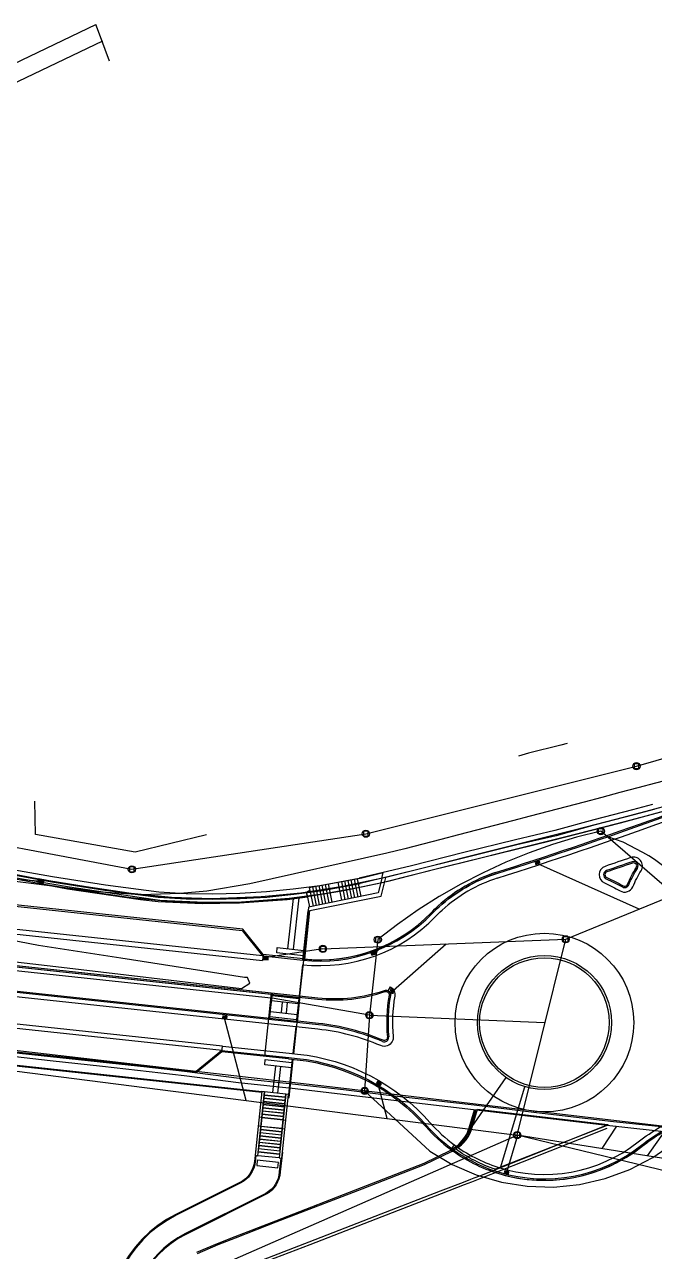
# Model space of a CAD drawing. Header units: millimetres. Extents: x 236045 to 237212, y 140405 to 140644.
# Drawn here: x 236302.3 to 236372.8, y 140506.7 to 140644 of the extents above; entities that cross this region are included whole.
import ezdxf

# ---------------------------------------------------------------- set-up
doc = ezdxf.new("R2010")
doc.units = ezdxf.units.MM
for name, color, linetype in [('G - Div 1 - Bordure 10', 3, 'Continuous'), ('G - Div 1 - Bordure 15', 30, 'Continuous'), ('G - Div 1 - Dalle podotactile', 235, 'Continuous'), ('G - Div 1 - Escalier', 6, 'Continuous'), ('G - Div 1 - FE', 5, 'Continuous'), ('G - Div 1 - FE IIE2', 4, 'Continuous'), ('G - Div 1 - Lignes darètes', 22, 'Continuous'), ('G - Div 1 - Limite revêtement', 7, 'Continuous'), ('G - Div 1 - Mur', 1, 'Continuous'), ('G - Div 1 - Rond Point', 7, 'Continuous'), ('G - Démolition', 4, 'Continuous'), ('G - Impétrants - Avaloir', 4, 'Continuous'), ('G - Impétrants - CV', 3, 'Continuous'), ('G - Impétrants - CV existante', 7, 'Continuous'), ('G - Impétrants - Egout supposé', 235, 'Continuous'), ('G - Impétrants - EP', 5, 'Continuous'), ('G - Impétrants - EU', 22, 'Continuous'), ('G - Impétrants - Gaine double 110', 6, 'Continuous'), ('G - Impétrants - Gaines simple 110', 1, 'Continuous'), ('M - Fond de plan', 252, 'Continuous'), ('M - Mur existant', 7, 'Continuous')]:
    doc.layers.add(name, color=color, linetype=linetype)

msp = doc.modelspace()

# ---------------------------------------------------------------- linework, layer by layer
at = {"layer": 'G - Div 1 - Bordure 10'}
for points in [[(236334.08, 140544.84), (236333.49, 140539.31)], [(236333.59, 140539.3), (236334.18, 140544.86)], [(236329.22, 140528.54), (236329.98, 140535.65)], [(236329.76, 140532.66), (236330.08, 140535.64)], [(236333.06, 140535.32), (236332.74, 140532.34)], [(236333.16, 140535.31), (236332.84, 140532.33)], [(236331.84, 140523.93), (236331.94, 140523.92), (236332.4, 140528.2)], [(236332.3, 140528.21), (236331.88, 140524.29)]]:
    msp.add_lwpolyline(points, dxfattribs=at)
for points in [[(236223.65, 140530.41, -0.195598), (236237.57, 140534.41), (236237.94, 140534.37), (236240.18, 140536.17), (236249.75, 140535.15), (236251.56, 140532.91), (236328.9, 140524.62)], [(236223.71, 140530.33, -0.195598), (236237.56, 140534.31), (236237.97, 140534.26), (236240.21, 140536.07), (236249.7, 140535.05), (236251.51, 140532.81), (236328.89, 140524.53)], [(236328.21, 140518.15), (236328.06, 140516.79, -0.255523), (236326.42, 140514.43), (236319.28, 140510.86, 0.349198), (236312.03, 140495.28), (236314.29, 140485.91, -0.255396), (236313.29, 140482.21)], [(236328.23, 140517.45), (236328.16, 140516.78, -0.255523), (236326.47, 140514.34), (236319.32, 140510.77, 0.349198), (236312.13, 140495.31), (236314.39, 140485.93, -0.255396), (236313.36, 140482.14)], [(236331.19, 140517.81), (236330.95, 140515.61, -0.252633), (236329.38, 140513.11), (236320.4, 140508.62, 0.349198), (236314.46, 140495.87), (236316.27, 140488.37)], [(236331.02, 140517.16), (236330.85, 140515.62, -0.252131), (236329.33, 140513.2), (236320.35, 140508.71, 0.349198), (236314.37, 140495.84), (236316.17, 140488.34, 0.937534), (236317.58, 140488.68)]]:
    msp.add_lwpolyline(points, format="xyb", dxfattribs=at)
at = {"layer": 'G - Div 1 - Bordure 15'}
for points in [[(236355.04, 140549.1, 0.018612), (236389.16, 140561.33)], [(236355.09, 140548.96, 0.020041), (236391.79, 140562.23)], [(236333.49, 140539.3, 0.231411), (236347.96, 140544.51, -0.015366), (236348.73, 140545.26, -0.106248), (236355.08, 140548.96)], [(236355.04, 140549.1, 0.106248), (236348.63, 140545.37)], [(236355.08, 140548.96, 0.106248), (236348.73, 140545.26)], [(236233.09, 140543, 0.048411), (236230.77, 140543.03, 0.015041), (236226.97, 140542.58, -0.542307), (236226.42, 140543.21, 0.066573), (236227.05, 140547.82, -0.578243), (236227.8, 140548.24, 0.024722), (236229.89, 140547.16, 0.081651), (236234.58, 140545.86), (236334.82, 140535.13)], [(236226.55, 140543.07, -0.067528), (236226.56, 140543.17, 0.066561), (236227.2, 140547.81, -0.577652), (236227.73, 140548.11, 0.024002), (236229.82, 140547.02, 0.058026), (236233.16, 140545.93, 0.023514), (236234.56, 140545.71), (236236.23, 140545.53), (236329.97, 140535.5), (236330.06, 140535.49)], [(236239.11, 140545.23), (236335.14, 140534.95, 0.108646), (236342.68, 140535.78, -0.218777), (236342.97, 140535.75, -0.218777)], [(236239.13, 140545.37), (236335.16, 140535.1, 0.108646), (236342.63, 140535.92, -0.218777), (236343.04, 140535.88, -0.218777)], [(236333.5, 140539.45, 0.231416), (236347.85, 140544.61, -0.015366), (236348.63, 140545.37)], [(236334.24, 140544.87), (236333.65, 140539.43, 0.22914), (236347.85, 140544.61, -0.015366), (236348.63, 140545.37, -0.015366)], [(236343.13, 140535.38, 0.066802), (236342.94, 140530.69, -0.568466), (236342.46, 140530.34, 0.074557), (236335.24, 140532.22), (236332.91, 140532.47)], [(236342.97, 140535.75, -0.312079), (236343.13, 140535.39, 0.066855), (236342.94, 140530.69)], [(236343.04, 140535.88, -0.312079), (236343.28, 140535.36, 0.066855), (236343.09, 140530.71)], [(236342.4, 140530.2, 0.074557), (236335.22, 140532.07)], [(236342.4, 140530.2, 0.568466), (236343.09, 140530.71)], [(236332.85, 140528.31, -0.188125), (236347.37, 140520.78, 0.056689), (236350.29, 140518.12)], [(236332.83, 140528.16, -0.188125), (236347.25, 140520.68, 0.053213), (236350.01, 140518.14, 0.053213)], [(236371.37, 140518.6, -0.033265), (236373.6, 140520.13), (236383.9, 140518.95), (236397.38, 140517.37)], [(236371.46, 140518.48, -0.03266), (236373.64, 140519.98), (236383.88, 140518.8), (236397.33, 140517.23)], [(236349.96, 140518.18, 0.087409), (236355.43, 140515.42)], [(236350.05, 140518.3, 0.087409), (236355.47, 140515.57)], [(236355.43, 140515.42, 0.24517), (236371.46, 140518.48)], [(236355.47, 140515.57, 0.24517), (236371.37, 140518.6)]]:
    msp.add_lwpolyline(points, format="xyb", dxfattribs=at)
for points in [[(236367.47, 140549.33, 0.687227), (236367.44, 140548.4, -0.028911), (236369.24, 140547.49, 0.446538), (236369.95, 140547.73, -0.034797), (236370.92, 140549.57, 0.704492), (236370.33, 140550.31, -0.001325)], [(236367.52, 140549.19, 0.687227), (236367.5, 140548.54, -0.028911), (236369.32, 140547.62, 0.446538), (236369.81, 140547.79, -0.034797), (236370.79, 140549.65, 0.704492), (236370.38, 140550.17, -0.001325)]]:
    msp.add_lwpolyline(points, format="xyb", close=True, dxfattribs=at)
for points in [[(236256.29, 140547.56), (236260.76, 140547.08), (236263.61, 140549.39), (236326.68, 140542.64), (236328.98, 140539.78)], [(236260.7, 140547.09), (236260.76, 140547.08), (236263.61, 140549.39), (236326.68, 140542.64), (236328.98, 140539.78), (236329.04, 140539.78)], [(236333.5, 140539.45), (236329.05, 140539.93), (236326.75, 140542.79), (236263.56, 140549.54), (236260.72, 140547.24)], [(236329.04, 140539.78), (236333.49, 140539.3), (236334.08, 140544.84)], [(236235.94, 140542.85), (236329.78, 140532.81)], [(236335.22, 140532.07), (236238.81, 140542.39)], [(236331.89, 140528.26), (236324.43, 140529.05), (236321.58, 140526.75), (236253.76, 140534), (236252.26, 140536.77), (236238.37, 140538.25), (236234.48, 140538.67)], [(236252.35, 140536.91), (236253.86, 140534.14), (236321.54, 140526.9), (236324.39, 140529.21), (236331.91, 140528.41)], [(236329.78, 140532.81), (236332.76, 140532.49)], [(236331.91, 140528.41), (236332.85, 140528.31)], [(236331.89, 140528.26), (236332.83, 140528.16)]]:
    msp.add_lwpolyline(points, dxfattribs=at)
at = {"layer": 'G - Div 1 - Dalle podotactile'}
for points in [[(236331.82, 140540.59), (236332.42, 140546.19)], [(236333.03, 140546.26), (236332.41, 140540.52)], [(236333.03, 140535.02), (236330.05, 140535.34)], [(236332.97, 140534.43), (236329.98, 140534.75)], [(236331.18, 140534.62), (236331.05, 140533.43)], [(236331.65, 140533.36), (236331.77, 140534.56)], [(236330.41, 140527.46), (236330.09, 140524.5)], [(236330.69, 140524.43), (236331.01, 140527.4)]]:
    msp.add_lwpolyline(points, dxfattribs=at)
for points in [[(236333.54, 140539.8), (236330.56, 140540.12), (236330.62, 140540.71), (236333.61, 140540.39)], [(236330.05, 140535.34), (236333.03, 140535.02), (236332.97, 140534.43), (236329.98, 140534.75)], [(236329.86, 140533.55), (236332.84, 140533.23), (236332.78, 140532.64), (236329.79, 140532.96)], [(236329.28, 140528.18), (236332.26, 140527.87), (236332.2, 140527.27), (236329.22, 140527.59)], [(236328.38, 140516.94), (236328.32, 140516.34), (236330.7, 140516.08), (236330.77, 140516.68)]]:
    msp.add_lwpolyline(points, close=True, dxfattribs=at)
at = {"layer": 'G - Div 1 - Escalier'}
for points in [[(236334.19, 140547.45), (236340.1, 140548.52), (236342.49, 140549.1)], [(236334.55, 140547.51), (236334.97, 140545.42)], [(236334.9, 140547.58), (236335.32, 140545.49)], [(236335.26, 140547.64), (236335.68, 140545.56)], [(236335.61, 140547.71), (236336.03, 140545.64)], [(236335.97, 140547.77), (236336.38, 140545.71)], [(236336.32, 140547.83), (236336.73, 140545.78)], [(236337.41, 140548.03), (236337.82, 140546)], [(236337.8, 140548.1), (236338.2, 140546.07)], [(236338.15, 140548.17), (236338.56, 140546.14)], [(236338.51, 140548.23), (236338.91, 140546.22)], [(236338.86, 140548.29), (236339.26, 140546.29)], [(236339.21, 140548.36), (236339.62, 140546.36)], [(236339.57, 140548.42), (236339.97, 140546.43)], [(236333.91, 140546.87), (236334.23, 140545.28)], [(236334.26, 140547.11), (236334.62, 140545.35)], [(236328.9, 140524.6), (236328.14, 140517.47)], [(236328.43, 140517.43), (236329.2, 140524.57)], [(236329.2, 140524.57), (236328.51, 140518.18)], [(236329.2, 140524.57), (236328.9, 140524.6)], [(236331.55, 140523.96), (236329.16, 140524.21)], [(236331.54, 140523.93), (236329.16, 140524.18)], [(236331.58, 140524.32), (236329.2, 140524.57)], [(236331.58, 140524.32), (236330.82, 140517.18)], [(236330.9, 140517.92), (236331.58, 140524.32)], [(236331.12, 140517.15), (236331.88, 140524.29)], [(236331.88, 140524.29), (236331.58, 140524.32)], [(236331.43, 140522.89), (236329.04, 140523.14)], [(236331.43, 140522.86), (236329.04, 140523.11)], [(236331.47, 140523.24), (236329.08, 140523.5)], [(236331.47, 140523.21), (236329.08, 140523.47)], [(236331.51, 140523.6), (236329.12, 140523.86)], [(236331.5, 140523.57), (236329.12, 140523.83)], [(236328.89, 140521.71), (236328.59, 140521.74)], [(236331.28, 140521.45), (236328.89, 140521.71)], [(236331.27, 140521.42), (236328.89, 140521.68)], [(236331.32, 140521.81), (236328.93, 140522.07)], [(236331.31, 140521.78), (236328.93, 140522.04)], [(236331.35, 140522.14), (236328.96, 140522.4)], [(236331.35, 140522.17), (236328.97, 140522.42)], [(236331.39, 140522.5), (236329, 140522.75)], [(236331.39, 140522.53), (236329.01, 140522.78)], [(236331.28, 140521.45), (236331.58, 140521.42)], [(236328.78, 140520.71), (236328.49, 140520.75)], [(236331.13, 140520.07), (236328.74, 140520.33)], [(236331.13, 140520.1), (236328.75, 140520.36)], [(236331.17, 140520.46), (236328.78, 140520.71)], [(236331.17, 140520.43), (236328.78, 140520.68)], [(236331.17, 140520.46), (236331.47, 140520.43)], [(236330.98, 140518.67), (236328.59, 140518.92)], [(236330.98, 140518.64), (236328.59, 140518.9)], [(236331.02, 140519.03), (236328.63, 140519.28)], [(236331.01, 140519), (236328.63, 140519.25)], [(236331.06, 140519.39), (236328.67, 140519.64)], [(236331.05, 140519.36), (236328.67, 140519.61)], [(236331.09, 140519.71), (236328.7, 140519.97)], [(236331.09, 140519.74), (236328.71, 140520)], [(236328.14, 140517.47), (236328.43, 140517.43)], [(236330.82, 140517.18), (236328.43, 140517.43)], [(236330.86, 140517.6), (236328.48, 140517.85)], [(236330.86, 140517.57), (236328.48, 140517.82)], [(236330.9, 140517.92), (236328.51, 140518.18)], [(236330.9, 140517.95), (236328.52, 140518.21)], [(236330.94, 140518.31), (236328.55, 140518.57)], [(236330.94, 140518.28), (236328.55, 140518.54)], [(236330.82, 140517.18), (236331.12, 140517.15)]]:
    msp.add_lwpolyline(points, dxfattribs=at)
at = {"layer": 'G - Div 1 - FE'}
for points in [[(236355.24, 140548.48, 0.020041), (236391.98, 140561.77)], [(236355.24, 140548.48, 0.106248), (236349.06, 140544.89)], [(236333.43, 140538.8, 0.231411), (236348.31, 140544.16, -0.015366), (236349.06, 140544.89, -0.015366)], [(236343.48, 140530.21, -0.394611), (236342.2, 140529.74, 0.074557), (236335.17, 140531.58), (236233.04, 140542.51, 0.048411), (236230.82, 140542.53, 0.015041), (236227.04, 140542.09), (236226.95, 140542.73)], [(236343.05, 140535.88), (236343.3, 140536.31, -0.312079), (236343.77, 140535.28, 0.066855), (236343.59, 140530.75, -0.142), (236343.48, 140530.21, -0.142)], [(236324.43, 140529.05), (236324.5, 140529.7), (236331.96, 140528.9), (236332.9, 140528.8, -0.188125), (236347.74, 140521.11, 0.053751), (236350.43, 140518.64), (236350.04, 140518.12)], [(236371.02, 140518.96, -0.035862), (236373.49, 140520.65), (236383.96, 140519.45), (236397.43, 140517.87), (236397.35, 140517.36)], [(236355.29, 140516.15, 0.249703), (236371.02, 140518.96)], [(236355.09, 140515.53, 0.249703), (236371.42, 140518.45)]]:
    msp.add_lwpolyline(points, format="xyb", dxfattribs=at)
msp.add_lwpolyline([(236367.31, 140549.8, 0.687227), (236367.24, 140547.94, -0.028911), (236368.99, 140547.06, 0.446538), (236370.41, 140547.52, -0.034797), (236371.34, 140549.31, 0.704492), (236370.17, 140550.78, -0.001325)], format="xyb", close=True, dxfattribs=at)
for points in [[(236256.23, 140547.06), (236328.98, 140539.28)], [(236328.98, 140539.78), (236260.7, 140547.09)], [(236329.05, 140539.93), (236328.98, 140539.28)]]:
    msp.add_lwpolyline(points, dxfattribs=at)
at = {"layer": 'G - Div 1 - FE IIE2'}
msp.add_lwpolyline([(236303.81, 140547.91), (236307.14, 140547.28), (236315.3, 140546.09), (236317.29, 140545.87), (236322.23, 140545.65), (236326.21, 140545.71), (236326.4, 140545.72), (236331.73, 140546.1), (236333.14, 140546.27), (236334.01, 140546.38), (236333.91, 140546.87), (236333.08, 140546.77), (236331.68, 140546.6), (236326.38, 140546.22), (236326.2, 140546.21), (236322.23, 140546.15), (236317.33, 140546.37), (236315.36, 140546.58), (236307.22, 140547.77), (236303.91, 140548.4)], close=True, dxfattribs=at)
for points in [[(236324.45, 140529.2), (236252.27, 140536.92)], [(236324.5, 140529.7), (236252.33, 140537.41)]]:
    msp.add_lwpolyline(points, dxfattribs=at)
msp.add_lwpolyline([(236350.35, 140518.7, 0.082382), (236355.29, 140516.15)], format="xyb", dxfattribs=at)
at = {"layer": 'G - Div 1 - Lignes darètes'}
for points in [[(236375.83, 140548.08), (236374.81, 140549.06), (236372.83, 140550.56), (236372.2, 140550.97), (236371.55, 140551.36), (236369.34, 140552.49), (236367.62, 140553.12)], [(236333.16, 140535.31), (236333.58, 140539.29)], [(236332.47, 140528.84), (236332.84, 140532.32)], [(236350.81, 140518.37), (236356.24, 140526.17)], [(236355.59, 140516.06), (236358.34, 140525.15)]]:
    msp.add_lwpolyline(points, dxfattribs=at)
at = {"layer": 'G - Div 1 - Limite revêtement'}
for points in [[(236333.44, 140538.8), (236333.06, 140535.32)], [(236332.69, 140531.84), (236332.37, 140528.86)]]:
    msp.add_lwpolyline(points, dxfattribs=at)
at = {"layer": 'G - Div 1 - Mur'}
for points in [[(236342.33, 140548.45), (236342.49, 140549.1)], [(236342.33, 140548.45), (236341.93, 140546.82), (236334.13, 140545.25), (236334.08, 140544.84), (236342.26, 140546.48), (236342.77, 140548.56)], [(236334.19, 140547.45), (236334.26, 140547.11), (236333.91, 140546.87)]]:
    msp.add_lwpolyline(points, dxfattribs=at)
at = {"layer": 'G - Div 1 - Rond Point'}
for points in [[(236370.52, 140532.32, -1), (236350.52, 140532.32, -1)], [(236368.02, 140532.32, -1), (236353.02, 140532.32, -1)], [(236367.77, 140532.32, -1), (236353.27, 140532.32, -1)]]:
    msp.add_lwpolyline(points, format="xyb", close=True, dxfattribs=at)
at = {"layer": 'G - Démolition'}
for points in [[(236298.51, 140549), (236307.36, 140547.49), (236315.42, 140546.33), (236317.49, 140546.03), (236322.51, 140545.8), (236326.6, 140545.84), (236331.97, 140546.23), (236335.95, 140546.76), (236340.22, 140547.54), (236342.35, 140548), (236349.61, 140549.83), (236361.3, 140552.68), (236369.05, 140554.66), (236376.82, 140556.81)], [(236285.49, 140540.96), (236305.85, 140538.59), (236326.62, 140536.13), (236327.55, 140536.74), (236327.28, 140537.37), (236326.95, 140537.38), (236313.1, 140539.51), (236303.9, 140540.94), (236293.42, 140542.97)], [(236393.76, 140518.39), (236361.27, 140522.17), (236337.44, 140525.01), (236318.3, 140527.23), (236297.99, 140529.56)]]:
    msp.add_lwpolyline(points, dxfattribs=at)
msp.add_lwpolyline([(236353.03, 140522.63), (236367.62, 140520.92), (236367.62, 140520.85), (236355.03, 140515.91, -0.07705), (236350.58, 140518.18, 0.206619), (236352.45, 140520.63)], format="xyb", close=True, dxfattribs=at)
at = {"layer": 'G - Impétrants - Avaloir'}
for points in [[(236359.47, 140550.25), (236359.56, 140550.01), (236360.03, 140550.18), (236359.94, 140550.42)], [(236304.01, 140548.25), (236303.97, 140548), (236304.46, 140547.91), (236304.51, 140548.16)], [(236329.11, 140539.63), (236329.09, 140539.38), (236329.59, 140539.33), (236329.61, 140539.58)], [(236341.11, 140540.1), (236341.2, 140539.86), (236341.67, 140540.03), (236341.58, 140540.27)], [(236343.49, 140536.12), (236343.26, 140536.03), (236343.43, 140535.56), (236343.66, 140535.65)], [(236324.51, 140533.07), (236324.48, 140532.82), (236324.98, 140532.78), (236325, 140533.02)], [(236341.89, 140525.78), (236341.73, 140525.59), (236342.12, 140525.27), (236342.28, 140525.46)], [(236356.07, 140515.75), (236356, 140515.51), (236356.48, 140515.37), (236356.55, 140515.61)]]:
    msp.add_lwpolyline(points, close=True, dxfattribs=at)
for points in [[(236359.59, 140550.29), (236359.68, 140550.06)], [(236359.71, 140550.33), (236359.79, 140550.1)], [(236359.83, 140550.38), (236359.91, 140550.14)], [(236304.14, 140548.23), (236304.09, 140547.98)], [(236304.26, 140548.2), (236304.21, 140547.96)], [(236304.38, 140548.18), (236304.34, 140547.94)], [(236329.24, 140539.62), (236329.21, 140539.37)], [(236329.36, 140539.6), (236329.34, 140539.36)], [(236329.49, 140539.59), (236329.46, 140539.34)], [(236341.23, 140540.14), (236341.31, 140539.9)], [(236341.35, 140540.18), (236341.43, 140539.95)], [(236341.47, 140540.22), (236341.55, 140539.99)], [(236343.54, 140536), (236343.3, 140535.91)], [(236343.58, 140535.88), (236343.34, 140535.8)], [(236343.62, 140535.76), (236343.39, 140535.68)], [(236324.63, 140533.06), (236324.61, 140532.81)], [(236324.75, 140533.05), (236324.73, 140532.8)], [(236324.88, 140533.04), (236324.86, 140532.79)], [(236341.99, 140525.7), (236341.83, 140525.51)], [(236342.09, 140525.62), (236341.93, 140525.43)], [(236342.18, 140525.54), (236342.02, 140525.35)], [(236356.19, 140515.71), (236356.12, 140515.47)], [(236356.31, 140515.68), (236356.24, 140515.44)], [(236356.43, 140515.65), (236356.36, 140515.41)]]:
    msp.add_lwpolyline(points, dxfattribs=at)
at = {"layer": 'G - Impétrants - CV'}
for points in [[(236367.23, 140553.74, -1), (236366.43, 140553.74, -1)], [(236336.13, 140540.57, -1), (236335.33, 140540.57, -1)], [(236342.27, 140541.6, -1), (236341.47, 140541.6, -1)], [(236341.33, 140533.14, -1), (236340.53, 140533.14, -1)], [(236340.8, 140524.69, -1), (236340, 140524.69, -1)]]:
    msp.add_lwpolyline(points, format="xyb", close=True, dxfattribs=at)
for points in [[(236366.55, 140553.47), (236367.1, 140553.47), (236367.1, 140554.01), (236366.55, 140554.01)], [(236335.46, 140540.29), (236336, 140540.29), (236336, 140540.84), (236335.46, 140540.84)], [(236341.6, 140541.33), (236342.14, 140541.33), (236342.14, 140541.87), (236341.6, 140541.87)], [(236340.66, 140532.87), (236341.2, 140532.87), (236341.2, 140533.41), (236340.66, 140533.41)], [(236340.12, 140524.42), (236340.67, 140524.42), (236340.67, 140524.96), (236340.12, 140524.96)]]:
    msp.add_lwpolyline(points, close=True, dxfattribs=at)
at = {"layer": 'G - Impétrants - CV existante'}
for points in [[(236371.22, 140561.01, -1), (236370.42, 140561.01, -1)], [(236340.94, 140553.45, -1), (236340.14, 140553.45, -1)], [(236314.75, 140549.47, -1), (236313.95, 140549.47, -1)], [(236363.3, 140541.64, -1), (236362.5, 140541.64, -1)], [(236357.87, 140519.73, -1), (236357.07, 140519.73, -1)]]:
    msp.add_lwpolyline(points, format="xyb", close=True, dxfattribs=at)
for points in [[(236370.55, 140560.74), (236371.1, 140560.74), (236371.1, 140561.28), (236370.55, 140561.28)], [(236340.27, 140553.18), (236340.81, 140553.18), (236340.81, 140553.73), (236340.27, 140553.73)], [(236314.08, 140549.2), (236314.62, 140549.2), (236314.62, 140549.74), (236314.08, 140549.74)], [(236362.63, 140541.37), (236363.17, 140541.37), (236363.17, 140541.91), (236362.63, 140541.91)], [(236357.2, 140519.46), (236357.75, 140519.46), (236357.75, 140520.01), (236357.2, 140520.01)]]:
    msp.add_lwpolyline(points, close=True, dxfattribs=at)
at = {"layer": 'G - Impétrants - Egout supposé'}
msp.add_lwpolyline([(236406.98, 140568.17, -0.002743), (236342.9, 140551.26), (236327.54, 140547.84), (236322.73, 140547.02), (236319.77, 140546.77), (236315.34, 140546.6), (236310.43, 140546.95), (236297.75, 140548.54), (236278.89, 140552.4), (236223.69, 140562.44), (236190.65, 140569.29), (236169.06, 140573.63)], format="xyb", dxfattribs=at)
for points in [[(236289.42, 140554.18), (236314.35, 140549.47), (236340.54, 140553.45), (236370.82, 140561.01), (236404.62, 140570.76), (236406.98, 140568.17)], [(236362.9, 140541.64), (236406.16, 140559.37), (236406.98, 140568.17)], [(236291.82, 140528.11), (236357.47, 140519.73)]]:
    msp.add_lwpolyline(points, dxfattribs=at)
at = {"layer": 'G - Impétrants - EP'}
for points in [[(236371.12, 140545.01), (236359.79, 140550.1)], [(236303.99, 140548.13), (236297.75, 140548.54)], [(236335.73, 140540.57), (236362.9, 140541.64)], [(236342.4, 140540.83), (236341.62, 140540.15)], [(236349.51, 140541.11), (236343.58, 140535.88)], [(236335.73, 140540.57), (236329.38, 140539.6)], [(236327.14, 140523.61), (236324.73, 140532.8)], [(236342.93, 140521.59), (236341.93, 140525.43)], [(236372.07, 140517.4), (236374.05, 140520.21)], [(236357.49, 140519.69), (236356.31, 140515.65)]]:
    msp.add_lwpolyline(points, dxfattribs=at)
at = {"layer": 'G - Impétrants - EU'}
for points in [[(236357.47, 140519.73), (236362.9, 140541.64)], [(236368.58, 140520.72), (236366.93, 140518.22)], [(236319.24, 140493.71), (236321.04, 140503.75), (236357.47, 140519.73)], [(236409.64, 140511.39), (236357.47, 140519.73)], [(236410.89, 140506.8), (236357.47, 140519.73)]]:
    msp.add_lwpolyline(points, dxfattribs=at)
at = {"layer": 'G - Impétrants - Gaine double 110'}
msp.add_lwpolyline([(236340.93, 140533.14), (236330.27, 140535.03), (236234.04, 140545.32), (236229.01, 140545.11)], dxfattribs=at)
at = {"layer": 'G - Impétrants - Gaines simple 110'}
for points in [[(236366.83, 140553.74), (236364.11, 140553.05), (236361.43, 140552.24), (236358.8, 140551.31), (236356.2, 140550.26), (236353.66, 140549.09), (236351.17, 140547.81), (236348.74, 140546.42), (236346.38, 140544.92), (236344.09, 140543.31), (236341.87, 140541.6)], [(236375.58, 140546.21), (236366.83, 140553.74)], [(236341.87, 140541.6), (236340.93, 140533.14), (236340.4, 140524.69)], [(236340.93, 140533.14), (236360.52, 140532.32)], [(236340.4, 140524.69), (236347.69, 140517.94), (236350.2, 140516.44), (236352.89, 140515.27), (236355.71, 140514.45), (236358.6, 140514), (236361.53, 140513.91), (236364.45, 140514.2), (236367.31, 140514.86), (236370.06, 140515.87), (236372.66, 140517.23), (236375.07, 140518.9)]]:
    msp.add_lwpolyline(points, dxfattribs=at)
at = {"layer": 'M - Fond de plan'}
for points in [[(236287.17, 140632.93), (236310.31, 140643.98)], [(236311.86, 140639.87), (236310.49, 140643.5), (236310.31, 140643.98)], [(236287.97, 140631.13), (236311.11, 140642.18)], [(236363.05, 140563.54), (236362.36, 140563.35), (236358.74, 140562.45), (236357.6, 140562.12)], [(236375.33, 140556.36), (236372, 140555.44), (236368.61, 140554.56), (236364.11, 140553.4), (236357.25, 140551.67), (236351.75, 140550.29), (236347.8, 140549.32), (236343.02, 140548.11), (236338.06, 140547.05), (236333.31, 140546.29), (236328.94, 140545.88), (236323.31, 140545.66), (236318.75, 140545.83), (236314.22, 140546.28), (236309.17, 140547.02), (236304.05, 140547.83), (236300.39, 140548.55)], [(236375.2, 140556.84), (236371.87, 140555.93), (236368.49, 140555.04), (236363.98, 140553.89), (236357.12, 140552.16), (236351.63, 140550.78), (236347.68, 140549.8), (236342.91, 140548.6), (236337.97, 140547.54), (236333.25, 140546.79), (236328.91, 140546.38), (236323.31, 140546.16), (236318.79, 140546.33), (236314.28, 140546.78), (236309.25, 140547.52), (236304.13, 140548.33), (236300.48, 140549.04)], [(236322.7, 140553.34), (236314.7, 140551.4), (236303.57, 140553.38), (236303.5, 140557.09)], [(236374.59, 140520.03), (236368.18, 140520.74), (236359.58, 140521.75), (236352.6, 140522.57), (236343.34, 140523.63), (236337.96, 140524.28), (236332.61, 140524.89), (236326.28, 140525.59), (236320.19, 140526.35), (236311.07, 140527.39), (236305.19, 140528.03), (236295.81, 140529.12), (236288.52, 140530.04), (236282.8, 140530.69), (236275.7, 140531.53), (236268.68, 140532.33), (236259.59, 140533.39), (236251.88, 140534.27)], [(236374.65, 140520.53), (236368.24, 140521.23), (236359.64, 140522.24), (236352.66, 140523.07), (236343.4, 140524.13), (236338.02, 140524.78), (236332.67, 140525.39), (236326.34, 140526.08), (236320.25, 140526.85), (236311.12, 140527.89), (236305.24, 140528.53), (236295.87, 140529.61), (236288.58, 140530.53), (236282.85, 140531.19), (236275.76, 140532.03), (236268.73, 140532.83), (236259.65, 140533.88), (236251.94, 140534.77)], [(236321.63, 140506.62), (236323.93, 140507.62), (236325.91, 140508.39), (236330.45, 140510.15), (236340.06, 140513.87), (236347.05, 140516.58), (236350.04, 140518.03), (236350.95, 140518.69), (236351.8, 140519.72), (236352.11, 140520.54), (236352.7, 140522.56)], [(236321.69, 140506.48), (236323.99, 140507.48), (236325.96, 140508.25), (236330.51, 140510.01), (236340.12, 140513.73), (236347.11, 140516.45), (236350.11, 140517.9), (236351.05, 140518.58), (236351.93, 140519.64), (236352.26, 140520.49), (236352.86, 140522.54)], [(236321.7, 140492.38), (236321.33, 140495.01), (236321.31, 140496.57), (236321.41, 140498.22), (236321.79, 140500.2), (236322.64, 140502.04), (236324.38, 140503.78), (236324.94, 140504.1), (236327.92, 140505.37), (236334.19, 140507.79), (236341.59, 140510.65), (236348.88, 140513.49), (236351.48, 140514.48), (236352.28, 140514.8), (236352.67, 140514.94), (236353.42, 140515.22), (236357.94, 140517.03), (236367.41, 140520.79)], [(236322, 140492.42), (236321.63, 140495.03), (236321.61, 140496.56), (236321.71, 140498.18), (236322.08, 140500.1), (236322.89, 140501.87), (236324.57, 140503.54), (236325.08, 140503.84), (236328.03, 140505.09), (236334.3, 140507.51), (236341.7, 140510.37), (236348.99, 140513.21), (236351.59, 140514.2), (236352.38, 140514.52), (236352.78, 140514.66), (236353.53, 140514.94), (236358.05, 140516.75), (236367.53, 140520.51)]]:
    msp.add_lwpolyline(points, dxfattribs=at)
at = {"layer": 'M - Mur existant'}
for points in [[(236372.62, 140556.73), (236370.37, 140556.13), (236366.04, 140555.01), (236361.69, 140553.81), (236357.28, 140552.78), (236351.49, 140551.34), (236345.63, 140549.87), (236339.77, 140548.47)], [(236372.78, 140556.15), (236370.52, 140555.55), (236366.19, 140554.43), (236361.84, 140553.23), (236357.42, 140552.19), (236351.63, 140550.76), (236345.77, 140549.28), (236339.91, 140547.88)], [(236281.84, 140553.33), (236286.26, 140552.43), (236292.17, 140551.23), (236296.6, 140550.33), (236301.03, 140549.46), (236305.48, 140548.67), (236311.4, 140547.73), (236317.35, 140546.96), (236320.44, 140546.78), (236323.38, 140546.73), (236326.43, 140546.81), (236329.4, 140546.97), (236332.39, 140547.27), (236335.38, 140547.65), (236339.79, 140548.47)], [(236281.72, 140552.74), (236286.14, 140551.85), (236292.05, 140550.64), (236296.48, 140549.74), (236300.92, 140548.87), (236305.38, 140548.08), (236311.32, 140547.14), (236317.3, 140546.36), (236320.42, 140546.18), (236323.38, 140546.13), (236326.45, 140546.21), (236329.44, 140546.37), (236332.46, 140546.67), (236335.47, 140547.06), (236339.9, 140547.88)]]:
    msp.add_lwpolyline(points, dxfattribs=at)

doc.saveas('drawing.dxf')
